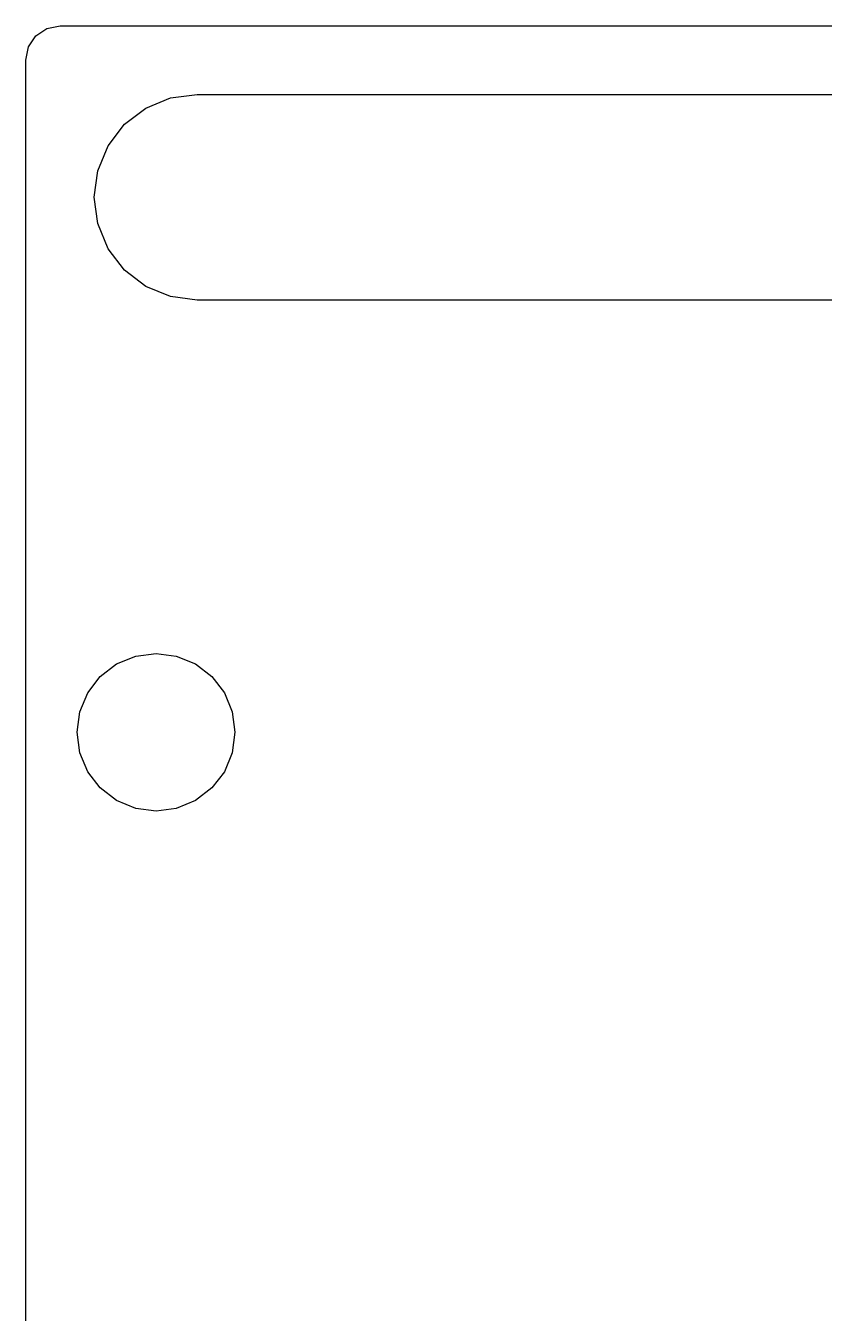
# Model space of a CAD drawing. Header units: millimetres. Extents: x 0 to 97.6, y 221.4 to 297.
# Drawn here: x 0.03 to 23.3, y 259.45 to 296.96 of the extents above; entities that cross this region are included whole.
import ezdxf

# ---------------------------------------------------------------- set-up
doc = ezdxf.new("R2010")
doc.units = ezdxf.units.MM
doc.layers.get('0').update_dxf_attribs({"linetype": 'CONTINUOUS'})

msp = doc.modelspace()

# ---------------------------------------------------------------- linework, layer by layer
at = {"color": 7}
for points in [[(0.034981, 295.965844), (0.113512, 296.354845), (0.327668, 296.671845), (0.645297, 296.885844), (1.034259, 296.964844)], [(1.034259, 296.964844), (96.565455, 296.964844)], [(0.034981, 230.712759), (0.034981, 295.965844)], [(5.031394, 288.970855), (4.249206, 289.074836), (3.532477, 289.371857), (2.91613, 289.843847), (2.435168, 290.46985), (2.133948, 291.198857), (2.033539, 291.968847), (2.133948, 292.737858), (2.435168, 293.467843), (2.91613, 294.092841), (3.532477, 294.564844), (4.249206, 294.862844), (5.031394, 294.965845)], [(5.031394, 294.965845), (41.005634, 294.965845)], [(41.005634, 288.970855), (5.031394, 288.970855)]]:
    msp.add_lwpolyline(points, dxfattribs=at)
msp.add_lwpolyline([(1.533899, 276.379843), (1.61346, 276.979865), (1.841819, 277.528849), (2.20352, 278.001845), (2.683085, 278.369853), (3.242202, 278.600861), (3.832249, 278.677855), (4.422297, 278.600861), (4.98144, 278.369853), (5.460996, 278.001845), (5.822682, 277.528849), (6.051044, 276.979865), (6.130604, 276.379843), (6.051044, 275.779849), (5.822682, 275.230865), (5.460996, 274.757843), (4.98144, 274.388855), (4.422297, 274.157848), (3.832249, 274.081859), (3.242202, 274.157848), (2.683085, 274.388855), (2.20352, 274.757843), (1.841819, 275.230865), (1.61346, 275.779849)], close=True, dxfattribs=at)

doc.saveas('drawing.dxf')
